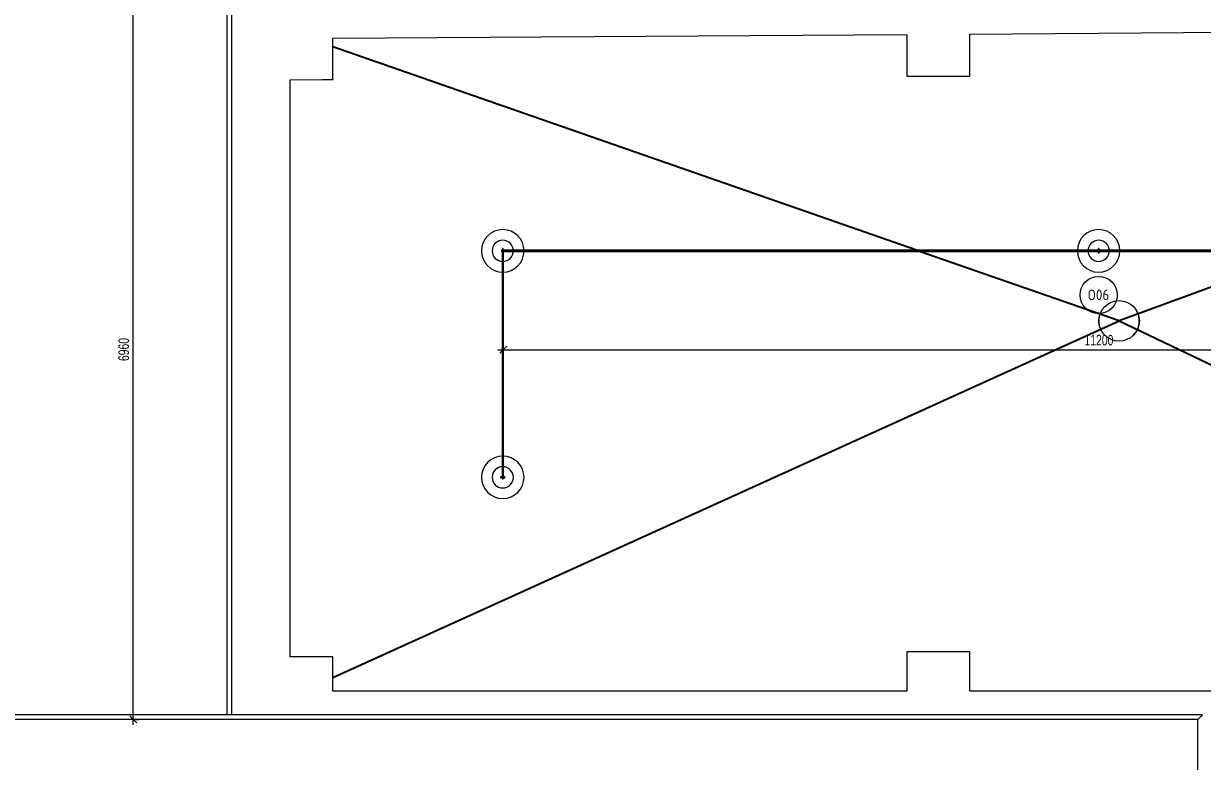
# Model space of a CAD drawing. Header units: millimetres. Extents: x -2665 to 226309, y -45352 to 20466.
# Drawn here: x 30674 to 41764, y -17522 to -10578 of the extents above; entities that cross this region are included whole.
import ezdxf

# ---------------------------------------------------------------- set-up
doc = ezdxf.new("R2010")
doc.units = ezdxf.units.MM
for name, color, linetype, lineweight in [('A-ANNO-DIMS', 211, 'Continuous', 9), ('A-ANNO-DIMS-50', 211, 'Continuous', 9), ('A-FLOR-HRAL', 11, 'Continuous', 13), ('A-FLOR-HRAL-IDEN', 2, 'Continuous', 9), ('A-ROOF', 132, 'Continuous', 13), ('A-ROOF-OTLN', 132, 'Continuous', 13), ('A-WALL', 113, 'Continuous', 13), ('P-SANR-FIXT', 6, 'Continuous', 13)]:
    doc.layers.add(name, color=color, linetype=linetype, lineweight=lineweight)
doc.styles.add('Arial_1', font='arial.ttf', dxfattribs={"width": 0.7, "height": 100})
doc.styles.add('ISOCPEUR', font='isocpeur.ttf', dxfattribs={"width": 0.9, "height": 100})
doc.dimstyles.new('Vnitřní_-_průhledné', dxfattribs={"dimscale": 304.8, "dimtxt": 102.02594, "dimasz": 0.213255, "dimexe": 0.164042, "dimexo": 0.0625, "dimgap": 0.032808, "dimtad": 1, "dimdec": 0, "dimrnd": 5, "dimzin": 0, "dimdsep": 46, "dimtxsty": 'Arial_1', "dimblk1": 'OBLIQUE', "dimblk2": 'OBLIQUE', "dimsah": 1, "dimcen": 0.09, "dimdle": 0.164042, "dimazin": 0, "dimtfac": 1, "dimtdec": 4, "dimtix": 1, "dimtmove": 0, "dimatfit": 3, "dimfxl": 0.492126, "dimfxlon": 1, "dimtvp": 1, "dimtolj": 1, "dimtzin": 0, "dimarcsym": 2})

# ---------------------------------------------------------------- blocks, each defined once
blk = doc.blocks.new('Zábradlí - Záchytný systém kotva-V26-STŘECHA NÁVRH A')
at = {"layer": 'A-FLOR-HRAL', "flags": 128}
for points in [[(-17, -4), (-17, -4), (-17, -4), (-17, -4), (-18, -4), (-18, -4), (-18, -4), (-18, -4), (-18, -4), (-18, -4), (-19, -4), (-19, -4), (-19, -4), (-19, -3), (-19, -3), (-19, -3), (-19, -3), (-19, -3), (-20, -3), (-20, -3), (-20, -3), (-20, -3), (-20, -3), (-20, -2), (-20, -2), (-20, -2), (-20, -2), (-21, -2), (-21, -2), (-21, -2), (-21, -1), (-21, -1), (-21, -1), (-21, -1), (-21, -1), (-21, -1), (-21, -1), (-21, 0), (-21, 0), (-21, 0), (-21, 0), (-21, 0), (-21, 0), (-21, 1), (-21, 1), (-21, 1), (-21, 1), (-21, 1), (-21, 1), (-21, 2), (-21, 2), (-21, 2), (-20, 2), (-20, 2), (-20, 2), (-20, 2), (-20, 2), (-20, 3), (-20, 3), (-20, 3), (-20, 3), (-20, 3), (-19, 3), (-19, 3), (-19, 3), (-19, 3), (-19, 4), (-19, 4), (-19, 4), (-18, 4), (-18, 4), (-18, 4), (-18, 4), (-18, 4), (-18, 4), (-18, 4), (-17, 4), (-17, 4), (-17, 4), (-17, 4)], [(-17, 4), (-17, 4), (-17, 4), (-17, 4), (-17, 4), (-17, 4), (-16, 4), (-16, 4), (-16, 4), (-16, 4), (-16, 4), (-15, 4), (-15, 4), (-15, 4), (-14, 4), (-14, 4)], [(17, 4), (17, 4), (17, 4), (17, 4), (17, 4), (17, 4), (16, 4), (16, 4), (16, 4), (16, 4), (16, 4), (15, 4), (15, 4), (15, 4), (14, 4), (14, 4), (13, 4), (13, 4), (13, 4), (12, 4), (12, 4), (11, 4), (11, 4), (10, 4), (10, 4), (9, 4), (8, 4), (8, 4), (7, 4), (7, 4), (6, 4), (5, 4), (5, 4), (4, 4), (3, 4), (3, 4), (2, 4), (1, 4), (1, 4), (0, 4), (-1, 4), (-1, 4), (-2, 4), (-3, 4), (-3, 4), (-4, 4), (-5, 4), (-5, 4), (-6, 4), (-6, 4), (-7, 4), (-8, 4), (-8, 4), (-9, 4), (-9, 4), (-10, 4), (-11, 4), (-11, 4), (-12, 4), (-12, 4), (-13, 4), (-13, 4), (-13, 4), (-14, 4), (-14, 4), (-15, 4), (-15, 4), (-15, 4), (-15, 4), (-16, 4), (-16, 4), (-16, 4), (-16, 4), (-17, 4), (-17, 4), (-17, 4), (-17, 4), (-17, 4), (-17, 4), (-17, 4)], [(14, 4), (14, 4), (14, 4), (15, 4), (15, 4), (15, 4), (16, 4), (16, 4), (16, 4), (16, 4), (16, 4), (17, 4), (17, 4), (17, 4), (17, 4), (17, 4), (17, 4)], [(17, 4), (17, 4), (17, 4), (17, 4), (17, 4), (18, 4), (18, 4), (18, 4), (18, 4), (18, 4), (18, 4), (19, 4), (19, 4), (19, 3), (19, 3), (19, 3), (19, 3), (19, 3), (19, 3), (20, 3), (20, 3), (20, 3), (20, 3), (20, 2), (20, 2), (20, 2), (20, 2), (20, 2), (20, 2), (21, 2), (21, 1), (21, 1), (21, 1), (21, 1), (21, 1), (21, 1), (21, 1), (21, 0), (21, 0), (21, 0), (21, 0), (21, 0), (21, 0), (21, -1), (21, -1), (21, -1), (21, -1), (21, -1), (21, -1), (21, -2), (20, -2), (20, -2), (20, -2), (20, -2), (20, -2), (20, -2), (20, -2), (20, -3), (20, -3), (20, -3), (20, -3), (19, -3), (19, -3), (19, -3), (19, -3), (19, -3), (19, -4), (19, -4), (18, -4), (18, -4), (18, -4), (18, -4), (18, -4), (18, -4), (18, -4), (17, -4), (17, -4), (17, -4), (17, -4), (17, -4)], [(-14, -4), (-14, -4), (-15, -4), (-15, -4), (-15, -4), (-15, -4), (-16, -4), (-16, -4), (-16, -4), (-16, -4), (-17, -4), (-17, -4), (-17, -4), (-17, -4), (-17, -4), (-17, -4), (-17, -4)], [(-17, -4), (-17, -4), (-17, -4), (-17, -4), (-17, -4), (-17, -4), (-16, -4), (-16, -4), (-16, -4), (-16, -4), (-16, -4), (-15, -4), (-15, -4), (-15, -4), (-14, -4), (-14, -4), (-14, -4), (-13, -4), (-13, -4), (-12, -4), (-12, -4), (-11, -4), (-11, -4), (-10, -4), (-10, -4), (-9, -4), (-9, -4), (-8, -4), (-7, -4), (-7, -4), (-6, -4), (-6, -4), (-5, -4), (-4, -4), (-4, -4), (-3, -4), (-2, -4), (-2, -4), (-1, -4), (0, -4), (0, -4), (1, -4), (2, -4), (2, -4), (3, -4), (4, -4), (4, -4), (5, -4), (6, -4), (6, -4), (7, -4), (8, -4), (8, -4), (9, -4), (9, -4), (10, -4), (10, -4), (11, -4), (11, -4), (12, -4), (12, -4), (13, -4), (13, -4), (14, -4), (14, -4), (14, -4), (15, -4), (15, -4), (15, -4), (16, -4), (16, -4), (16, -4), (16, -4), (16, -4), (17, -4), (17, -4), (17, -4), (17, -4), (17, -4), (17, -4)], [(17, -4), (17, -4), (17, -4), (17, -4), (17, -4), (17, -4), (16, -4), (16, -4), (16, -4), (16, -4), (16, -4), (15, -4), (15, -4), (15, -4), (14, -4), (14, -4)]]:
    blk.add_lwpolyline(points, dxfattribs=at)
at = {"layer": 'A-FLOR-HRAL'}
for radius in [200, 100]:
    blk.add_circle((0, 0), radius, dxfattribs=at)
for start, end in [(120, 156.1783), (23.8217, 60), (203.7395, 240), (300, 336.2605)]:
    blk.add_arc((0, 0), 10, start, end, dxfattribs=at)
blk = doc.blocks.new('Zábradlí - Záchytný systém kotva-V29-STŘECHA NÁVRH A')
at = {"layer": 'A-FLOR-HRAL', "flags": 128}
for points in [[(-17, -4), (-17, -4), (-17, -4), (-17, -4), (-18, -4), (-18, -4), (-18, -4), (-18, -4), (-18, -4), (-18, -4), (-19, -4), (-19, -4), (-19, -4), (-19, -3), (-19, -3), (-19, -3), (-19, -3), (-19, -3), (-20, -3), (-20, -3), (-20, -3), (-20, -3), (-20, -3), (-20, -2), (-20, -2), (-20, -2), (-20, -2), (-21, -2), (-21, -2), (-21, -2), (-21, -1), (-21, -1), (-21, -1), (-21, -1), (-21, -1), (-21, -1), (-21, -1), (-21, 0), (-21, 0), (-21, 0), (-21, 0), (-21, 0), (-21, 0), (-21, 1), (-21, 1), (-21, 1), (-21, 1), (-21, 1), (-21, 1), (-21, 2), (-21, 2), (-21, 2), (-20, 2), (-20, 2), (-20, 2), (-20, 2), (-20, 2), (-20, 3), (-20, 3), (-20, 3), (-20, 3), (-20, 3), (-19, 3), (-19, 3), (-19, 3), (-19, 3), (-19, 4), (-19, 4), (-19, 4), (-18, 4), (-18, 4), (-18, 4), (-18, 4), (-18, 4), (-18, 4), (-18, 4), (-17, 4), (-17, 4), (-17, 4), (-17, 4)], [(-17, 4), (-17, 4), (-17, 4), (-17, 4), (-17, 4), (-17, 4), (-16, 4), (-16, 4), (-16, 4), (-16, 4), (-16, 4), (-15, 4), (-15, 4), (-15, 4), (-14, 4), (-14, 4)], [(17, 4), (17, 4), (17, 4), (17, 4), (17, 4), (17, 4), (16, 4), (16, 4), (16, 4), (16, 4), (16, 4), (15, 4), (15, 4), (15, 4), (14, 4), (14, 4), (13, 4), (13, 4), (13, 4), (12, 4), (12, 4), (11, 4), (11, 4), (10, 4), (10, 4), (9, 4), (8, 4), (8, 4), (7, 4), (7, 4), (6, 4), (5, 4), (5, 4), (4, 4), (3, 4), (3, 4), (2, 4), (1, 4), (1, 4), (0, 4), (-1, 4), (-1, 4), (-2, 4), (-3, 4), (-3, 4), (-4, 4), (-5, 4), (-5, 4), (-6, 4), (-6, 4), (-7, 4), (-8, 4), (-8, 4), (-9, 4), (-9, 4), (-10, 4), (-11, 4), (-11, 4), (-12, 4), (-12, 4), (-13, 4), (-13, 4), (-13, 4), (-14, 4), (-14, 4), (-15, 4), (-15, 4), (-15, 4), (-15, 4), (-16, 4), (-16, 4), (-16, 4), (-16, 4), (-17, 4), (-17, 4), (-17, 4), (-17, 4), (-17, 4), (-17, 4), (-17, 4)], [(14, 4), (14, 4), (14, 4), (15, 4), (15, 4), (15, 4), (16, 4), (16, 4), (16, 4), (16, 4), (16, 4), (17, 4), (17, 4), (17, 4), (17, 4), (17, 4), (17, 4)], [(17, 4), (17, 4), (17, 4), (17, 4), (17, 4), (18, 4), (18, 4), (18, 4), (18, 4), (18, 4), (18, 4), (19, 4), (19, 4), (19, 3), (19, 3), (19, 3), (19, 3), (19, 3), (19, 3), (20, 3), (20, 3), (20, 3), (20, 3), (20, 2), (20, 2), (20, 2), (20, 2), (20, 2), (20, 2), (21, 2), (21, 1), (21, 1), (21, 1), (21, 1), (21, 1), (21, 1), (21, 1), (21, 0), (21, 0), (21, 0), (21, 0), (21, 0), (21, 0), (21, -1), (21, -1), (21, -1), (21, -1), (21, -1), (21, -1), (21, -2), (20, -2), (20, -2), (20, -2), (20, -2), (20, -2), (20, -2), (20, -2), (20, -3), (20, -3), (20, -3), (20, -3), (19, -3), (19, -3), (19, -3), (19, -3), (19, -3), (19, -4), (19, -4), (18, -4), (18, -4), (18, -4), (18, -4), (18, -4), (18, -4), (18, -4), (17, -4), (17, -4), (17, -4), (17, -4), (17, -4)], [(-14, -4), (-14, -4), (-15, -4), (-15, -4), (-15, -4), (-15, -4), (-16, -4), (-16, -4), (-16, -4), (-16, -4), (-17, -4), (-17, -4), (-17, -4), (-17, -4), (-17, -4), (-17, -4), (-17, -4)], [(-17, -4), (-17, -4), (-17, -4), (-17, -4), (-17, -4), (-17, -4), (-16, -4), (-16, -4), (-16, -4), (-16, -4), (-16, -4), (-15, -4), (-15, -4), (-15, -4), (-14, -4), (-14, -4), (-14, -4), (-13, -4), (-13, -4), (-12, -4), (-12, -4), (-11, -4), (-11, -4), (-10, -4), (-10, -4), (-9, -4), (-9, -4), (-8, -4), (-7, -4), (-7, -4), (-6, -4), (-6, -4), (-5, -4), (-4, -4), (-4, -4), (-3, -4), (-2, -4), (-2, -4), (-1, -4), (0, -4), (0, -4), (1, -4), (2, -4), (2, -4), (3, -4), (4, -4), (4, -4), (5, -4), (6, -4), (6, -4), (7, -4), (8, -4), (8, -4), (9, -4), (9, -4), (10, -4), (10, -4), (11, -4), (11, -4), (12, -4), (12, -4), (13, -4), (13, -4), (14, -4), (14, -4), (14, -4), (15, -4), (15, -4), (15, -4), (16, -4), (16, -4), (16, -4), (16, -4), (16, -4), (17, -4), (17, -4), (17, -4), (17, -4), (17, -4), (17, -4)], [(17, -4), (17, -4), (17, -4), (17, -4), (17, -4), (17, -4), (16, -4), (16, -4), (16, -4), (16, -4), (16, -4), (15, -4), (15, -4), (15, -4), (14, -4), (14, -4)]]:
    blk.add_lwpolyline(points, dxfattribs=at)
at = {"layer": 'A-FLOR-HRAL'}
for radius in [200, 100]:
    blk.add_circle((0, 0), radius, dxfattribs=at)
for start, end in [(120, 150), (23.8217, 60), (210, 336.2605)]:
    blk.add_arc((0, 0), 10, start, end, dxfattribs=at)
blk = doc.blocks.new('Zábradlí - Záchytný systém kotva-V17-STŘECHA NÁVRH A')
at = {"layer": 'A-FLOR-HRAL', "flags": 128}
for points in [[(-17, -4), (-17, -4), (-17, -4), (-17, -4), (-18, -4), (-18, -4), (-18, -4), (-18, -4), (-18, -4), (-18, -4), (-19, -4), (-19, -4), (-19, -4), (-19, -3), (-19, -3), (-19, -3), (-19, -3), (-19, -3), (-20, -3), (-20, -3), (-20, -3), (-20, -3), (-20, -3), (-20, -2), (-20, -2), (-20, -2), (-20, -2), (-21, -2), (-21, -2), (-21, -2), (-21, -1), (-21, -1), (-21, -1), (-21, -1), (-21, -1), (-21, -1), (-21, -1), (-21, 0), (-21, 0), (-21, 0), (-21, 0), (-21, 0), (-21, 0), (-21, 1), (-21, 1), (-21, 1), (-21, 1), (-21, 1), (-21, 1), (-21, 2), (-21, 2), (-21, 2), (-20, 2), (-20, 2), (-20, 2), (-20, 2), (-20, 2), (-20, 3), (-20, 3), (-20, 3), (-20, 3), (-20, 3), (-19, 3), (-19, 3), (-19, 3), (-19, 3), (-19, 4), (-19, 4), (-19, 4), (-18, 4), (-18, 4), (-18, 4), (-18, 4), (-18, 4), (-18, 4), (-18, 4), (-17, 4), (-17, 4), (-17, 4), (-17, 4)], [(-17, 4), (-17, 4), (-17, 4), (-17, 4), (-17, 4), (-17, 4), (-16, 4), (-16, 4), (-16, 4), (-16, 4), (-16, 4), (-15, 4), (-15, 4), (-15, 4), (-14, 4), (-14, 4)], [(17, 4), (17, 4), (17, 4), (17, 4), (17, 4), (17, 4), (16, 4), (16, 4), (16, 4), (16, 4), (16, 4), (15, 4), (15, 4), (15, 4), (14, 4), (14, 4), (13, 4), (13, 4), (13, 4), (12, 4), (12, 4), (11, 4), (11, 4), (10, 4), (10, 4), (9, 4), (8, 4), (8, 4), (7, 4), (7, 4), (6, 4), (5, 4), (5, 4), (4, 4), (3, 4), (3, 4), (2, 4), (1, 4), (1, 4), (0, 4), (-1, 4), (-1, 4), (-2, 4), (-3, 4), (-3, 4), (-4, 4), (-5, 4), (-5, 4), (-6, 4), (-6, 4), (-7, 4), (-8, 4), (-8, 4), (-9, 4), (-9, 4), (-10, 4), (-11, 4), (-11, 4), (-12, 4), (-12, 4), (-13, 4), (-13, 4), (-13, 4), (-14, 4), (-14, 4), (-15, 4), (-15, 4), (-15, 4), (-15, 4), (-16, 4), (-16, 4), (-16, 4), (-16, 4), (-17, 4), (-17, 4), (-17, 4), (-17, 4), (-17, 4), (-17, 4), (-17, 4)], [(14, 4), (14, 4), (14, 4), (15, 4), (15, 4), (15, 4), (16, 4), (16, 4), (16, 4), (16, 4), (16, 4), (17, 4), (17, 4), (17, 4), (17, 4), (17, 4), (17, 4)], [(17, 4), (17, 4), (17, 4), (17, 4), (17, 4), (18, 4), (18, 4), (18, 4), (18, 4), (18, 4), (18, 4), (19, 4), (19, 4), (19, 3), (19, 3), (19, 3), (19, 3), (19, 3), (19, 3), (20, 3), (20, 3), (20, 3), (20, 3), (20, 2), (20, 2), (20, 2), (20, 2), (20, 2), (20, 2), (21, 2), (21, 1), (21, 1), (21, 1), (21, 1), (21, 1), (21, 1), (21, 1), (21, 0), (21, 0), (21, 0), (21, 0), (21, 0), (21, 0), (21, -1), (21, -1), (21, -1), (21, -1), (21, -1), (21, -1), (21, -2), (20, -2), (20, -2), (20, -2), (20, -2), (20, -2), (20, -2), (20, -2), (20, -3), (20, -3), (20, -3), (20, -3), (19, -3), (19, -3), (19, -3), (19, -3), (19, -3), (19, -4), (19, -4), (18, -4), (18, -4), (18, -4), (18, -4), (18, -4), (18, -4), (18, -4), (17, -4), (17, -4), (17, -4), (17, -4), (17, -4)], [(-14, -4), (-14, -4), (-15, -4), (-15, -4), (-15, -4), (-15, -4), (-16, -4), (-16, -4), (-16, -4), (-16, -4), (-17, -4), (-17, -4), (-17, -4), (-17, -4), (-17, -4), (-17, -4), (-17, -4)], [(-17, -4), (-17, -4), (-17, -4), (-17, -4), (-17, -4), (-17, -4), (-16, -4), (-16, -4), (-16, -4), (-16, -4), (-16, -4), (-15, -4), (-15, -4), (-15, -4), (-14, -4), (-14, -4), (-14, -4), (-13, -4), (-13, -4), (-12, -4), (-12, -4), (-11, -4), (-11, -4), (-10, -4), (-10, -4), (-9, -4), (-9, -4), (-8, -4), (-7, -4), (-7, -4), (-6, -4), (-6, -4), (-5, -4), (-4, -4), (-4, -4), (-3, -4), (-2, -4), (-2, -4), (-1, -4), (0, -4), (0, -4), (1, -4), (2, -4), (2, -4), (3, -4), (4, -4), (4, -4), (5, -4), (6, -4), (6, -4), (7, -4), (8, -4), (8, -4), (9, -4), (9, -4), (10, -4), (10, -4), (11, -4), (11, -4), (12, -4), (12, -4), (13, -4), (13, -4), (14, -4), (14, -4), (14, -4), (15, -4), (15, -4), (15, -4), (16, -4), (16, -4), (16, -4), (16, -4), (16, -4), (17, -4), (17, -4), (17, -4), (17, -4), (17, -4), (17, -4)], [(17, -4), (17, -4), (17, -4), (17, -4), (17, -4), (17, -4), (16, -4), (16, -4), (16, -4), (16, -4), (16, -4), (15, -4), (15, -4), (15, -4), (14, -4), (14, -4)]]:
    blk.add_lwpolyline(points, dxfattribs=at)
at = {"layer": 'A-FLOR-HRAL'}
for radius in [200, 100]:
    blk.add_circle((0, 0), radius, dxfattribs=at)
for radius, start, end in [(15, 109.6343, 164.4845), (12, 114.8172, 160.3314), (10, 120, 156.1783), (15, 15.5155, 70.3657), (12, 19.6686, 65.1828), (10, 23.8217, 60), (15, 195.4607, 250.3657), (12, 199.6001, 245.1828), (10, 203.7395, 240), (15, 289.6343, 344.5393), (10, 300, 336.2605), (12, 294.8172, 340.3999)]:
    blk.add_arc((0, 0), radius, start, end, dxfattribs=at)
blk = doc.blocks.new('Zábradlí - Zábradlí-1236487-STŘECHA NÁVRH A')
at = {"extrusion": (0, 0, -1), "zscale": -1, "rotation": 90}
for name, p in [('Zábradlí - Záchytný systém kotva-V29-STŘECHA NÁVRH A', (-35182, -12717)), ('Zábradlí - Záchytný systém kotva-V17-STŘECHA NÁVRH A', (-40787, -12717))]:
    blk.add_blockref(name, p, dxfattribs=at)
at = {"extrusion": (0, 0, -1), "zscale": -1}
blk.add_blockref('Zábradlí - Záchytný systém kotva-V26-STŘECHA NÁVRH A', (-35182, -14848), dxfattribs=at)
blk = doc.blocks.new('Typ horního madla - Horní madlo_Vnitřní_-1236489-STŘECHA NÁVRH A')
at = {"layer": 'A-FLOR-HRAL'}
for p, q in [((35177, -12712), (35177, -14844)), ((35178, -12712), (35177, -12712)), ((40783, -12712), (35186, -12712)), ((35187, -14844), (35187, -12722)), ((35187, -12722), (40783, -12722)), ((42391, -12712), (40791, -12712)), ((40791, -12722), (42393, -12722)), ((35177, -14852), (35177, -14861)), ((35187, -14861), (35187, -14852)), ((35177, -14861), (35187, -14861))]:
    blk.add_line(p, q, dxfattribs=at)
for points, knots in [([(35178, -12713), (35178, -12713), (35177, -12712), (35177, -12712), (35177, -12712), (35177, -12712)], [-0.1666667, -0.1666667, -0.1666667, -0.1666667, -0.125, -0.0833333, 0, 0, 0, 0]), ([(35187, -12722), (35187, -12722), (35187, -12722), (35187, -12722), (35187, -12722), (35186, -12721)], [-1, -1, -1, -1, -0.9166667, -0.875, -0.8333333, -0.8333333, -0.8333333, -0.8333333])]:
    blk.add_open_spline(points, degree=3, knots=knots, dxfattribs=at)
blk = doc.blocks.new('Typ horního madla - Horní madlo_Vnitřní_-V30-STŘECHA NÁVRH A')
at = {"layer": 'A-FLOR-HRAL'}
for p, q in [((35177, -12712), (35177, -14844)), ((35178, -12712), (35177, -12712)), ((40783, -12712), (35186, -12712)), ((35187, -12722), (35187, -14844)), ((40783, -12722), (35187, -12722)), ((42391, -12712), (40791, -12712)), ((42393, -12722), (40791, -12722)), ((35177, -14852), (35177, -14861)), ((35187, -14852), (35187, -14861))]:
    blk.add_line(p, q, dxfattribs=at)
blk = doc.blocks.new('Drain_Roof_15_Inch_Diameter-Zurn-Z1715 - Load Family Type Catalog-V83-STŘECHA NÁVRH A')
at = {"layer": 'P-SANR-FIXT'}
blk.add_circle((0, 0), 191, dxfattribs=at)
for start, end in [(145.5127, 227.4663), (312.5337, 34.4873)]:
    blk.add_arc((0, 0), 191, start, end, dxfattribs=at)
blk = doc.blocks.new('Popiska zábradlí - Popiska okna_Bublina-1464769-STŘECHA NÁVRH A')
at = {"layer": 'A-FLOR-HRAL-IDEN'}
blk.add_circle((0, 0), 3.5, dxfattribs=at)
blk = doc.blocks.new('DIMBLOCK28-STŘECHA NÁVRH A')
at = {"layer": 'A-ANNO-DIMS-50'}
for p, q in [((35187, -13647), (35187, -13497)), ((46387, -13647), (46387, -13497)), ((35137, -13647), (46437, -13647)), ((35187, -13647), (35187, -13697)), ((46387, -13647), (46387, -13697))]:
    blk.add_line(p, q, dxfattribs=at)
at = {"layer": 'A-ANNO-DIMS-50', "lineweight": 18}
for p, q in [((35187, -13647), (35220, -13614)), ((46387, -13647), (46420, -13614)), ((35187, -13647), (35155, -13679)), ((46387, -13647), (46355, -13679))]:
    blk.add_line(p, q, dxfattribs=at)
at = {"layer": 'A-ANNO-DIMS-50', "color": 0, "insert": (40654, -13507), "char_height": 100, "width": 320.2, "attachment_point": 1, "line_spacing_factor": 0.941778, "style": 'Arial_1'}
blk.add_mtext('11200', dxfattribs=at)
blk = doc.blocks.new('_Oblique')
at = {"color": 0, "linetype": 'ByBlock', "lineweight": -2}
blk.add_line((-0.5, -0.5), (0.5, 0.5), dxfattribs=at)
blk = doc.blocks.new('DIMBLOCK31-STŘECHA NÁVRH A')
at = {"layer": 'A-ANNO-DIMS-50'}
for p, q in [((31706, -10168), (31656, -10168)), ((31706, -17177), (31706, -10118)), ((31706, -10168), (31856, -10168)), ((31706, -17127), (31556, -17127)), ((31706, -17127), (31756, -17127))]:
    blk.add_line(p, q, dxfattribs=at)
at = {"layer": 'A-ANNO-DIMS-50', "lineweight": 18}
for p, q in [((31706, -10168), (31674, -10136)), ((31706, -10168), (31739, -10201)), ((31706, -17127), (31674, -17094)), ((31706, -17127), (31739, -17159))]:
    blk.add_line(p, q, dxfattribs=at)
at = {"layer": 'A-ANNO-DIMS-50', "color": 0, "insert": (31566, -13754), "char_height": 100, "width": 256.16, "attachment_point": 1, "rotation": 90, "line_spacing_factor": 0.941778, "style": 'Arial_1'}
blk.add_mtext('6960', dxfattribs=at)

msp = doc.modelspace()

# ---------------------------------------------------------------- linework, layer by layer
at = {"layer": 'A-ROOF', "color": 11}
for p, q in [((32629.1, -10169.9), (32629.1, -17084.7)), ((33582.1, -10716.8), (38984.5, -10679.9)), ((33582.1, -11104.3), (33582.1, -10716.8)), ((38984.5, -10679.9), (38984.5, -11072.1)), ((39574.5, -10676.9), (41985.4, -10659.6)), ((39574.5, -11072.1), (39574.5, -10676.9)), ((38984.5, -11072.1), (39574.5, -11072.1)), ((33182.1, -11106.5), (33582.1, -11104.3)), ((33182.1, -16536.1), (33182.1, -11106.5)), ((39574.5, -16490.8), (38984.5, -16490.8)), ((38984.5, -16490.8), (38984.5, -16860.8)), ((39574.5, -16860.8), (39574.5, -16490.8)), ((33582.1, -16536.1), (33182.1, -16536.1)), ((33582.1, -16860.8), (33582.1, -16536.1)), ((38984.5, -16860.8), (33582.1, -16860.8)), ((42017.1, -16860.8), (39574.5, -16860.8)), ((41721.6, -17126.7), (23668.3, -17126.7)), ((41721.6, -29270.5), (41721.6, -17126.7))]:
    msp.add_line(p, q, dxfattribs=at)
at = {"layer": 'A-ROOF', "color": 31, "lineweight": 25}
for p, q in [((39073.6, -12712.1), (33582.1, -10797.4)), ((40979.4, -13376.6), (39102.3, -12722.1)), ((42765, -12722.1), (40979.4, -13376.6)), ((33582.1, -16731.3), (40979.4, -13376.6)), ((40979.4, -13376.6), (47992.1, -16719.8))]:
    msp.add_line(p, q, dxfattribs=at)
at = {"layer": 'A-ROOF-OTLN', "color": 11}
for p, q in [((32587.1, -10128.2), (32587.1, -17084.7)), ((41763.6, -17084.7), (23710.3, -17084.7)), ((41721.6, -17126.7), (41754.6, -17093.7))]:
    msp.add_line(p, q, dxfattribs=at)
msp.add_open_spline([(41754.6, -17093.7), (41755, -17093.3), (41755.8, -17092.5), (41756.7, -17091.6), (41757.2, -17091.1), (41757.6, -17090.7), (41758, -17090.3), (41758.4, -17089.9), (41758.7, -17089.6), (41759.1, -17089.2), (41759.5, -17088.8), (41759.9, -17088.4), (41760.2, -17088.1), (41760.6, -17087.7), (41760.9, -17087.4), (41761.3, -17087), (41761.7, -17086.6), (41762.1, -17086.2), (41762.4, -17085.9), (41762.8, -17085.5), (41763.1, -17085.2), (41763.5, -17084.8), (41763.6, -17084.7), (41763.6, -17084.7)], degree=3, knots=[-1, -1, -1, -1, -0.875, -0.8125, -0.78125, -0.75, -0.71875, -0.6875, -0.65625, -0.625, -0.59375, -0.5625, -0.53125, -0.5, -0.46875, -0.4375, -0.375, -0.34375, -0.3125, -0.25, -0.1875, -0.125, 0, 0, 0, 0], dxfattribs=at)
at = {"layer": 'A-WALL', "color": 11}
for p, q in [((33487.1, -11108), (33487.1, -11104.8)), ((33582.1, -11108), (33487.1, -11108)), ((33582.1, -11104.3), (33582.1, -11108))]:
    msp.add_line(p, q, dxfattribs=at)

# ---------------------------------------------------------------- block references
at = {"layer": 'A-FLOR-HRAL'}
for name in ['Zábradlí - Zábradlí-1236487-STŘECHA NÁVRH A', 'Typ horního madla - Horní madlo_Vnitřní_-1236489-STŘECHA NÁVRH A', 'Typ horního madla - Horní madlo_Vnitřní_-V30-STŘECHA NÁVRH A']:
    msp.add_blockref(name, (0, 0), dxfattribs=at)
at = {"layer": 'A-FLOR-HRAL-IDEN', "xscale": 49.99999999999998, "yscale": 49.99999999999998, "zscale": 49.99999999999998}
msp.add_blockref('Popiska zábradlí - Popiska okna_Bublina-1464769-STŘECHA NÁVRH A', (40787.1, -13132.5), dxfattribs=at)
at = {"layer": 'P-SANR-FIXT'}
msp.add_blockref('Drain_Roof_15_Inch_Diameter-Zurn-Z1715 - Load Family Type Catalog-V83-STŘECHA NÁVRH A', (40979.4, -13376.6), dxfattribs=at)

# ---------------------------------------------------------------- texts
at = {"layer": 'A-FLOR-HRAL-IDEN', "insert": (40683.7, -13080.9), "char_height": 100, "width": 248.924, "attachment_point": 1, "style": 'ISOCPEUR'}
msp.add_mtext('O06', dxfattribs=at)

# ---------------------------------------------------------------- dimensions: what is measured, and where the dimension line sits
at = {"layer": 'A-ANNO-DIMS'}
dim = msp.add_linear_dim(base=(31706.3, -10168.5), p1=(31556.3, -17126.7), p2=(31856.3, -10168.5), angle=90, dimstyle='Vnitřní_-_průhledné', override={"dimpost": '<>', "dimfxl": 6964.681383}, dxfattribs=at)
dim.commit()
dim.dimension.update_dxf_attribs({"geometry": 'DIMBLOCK31-STŘECHA NÁVRH A', "text_midpoint": (31645.2, -13647.6)})
dim = msp.add_linear_dim(base=(46387.1, -13646.6), p1=(35187.1, -13496.6), p2=(46387.1, -13496.6), dimstyle='Vnitřní_-_průhledné', override={"dimpost": '<>', "dimfxl": 11200}, dxfattribs=at)
dim.commit()
dim.dimension.update_dxf_attribs({"geometry": 'DIMBLOCK28-STŘECHA NÁVRH A', "text_midpoint": (40787.1, -13585.6)})

doc.saveas('drawing.dxf')
